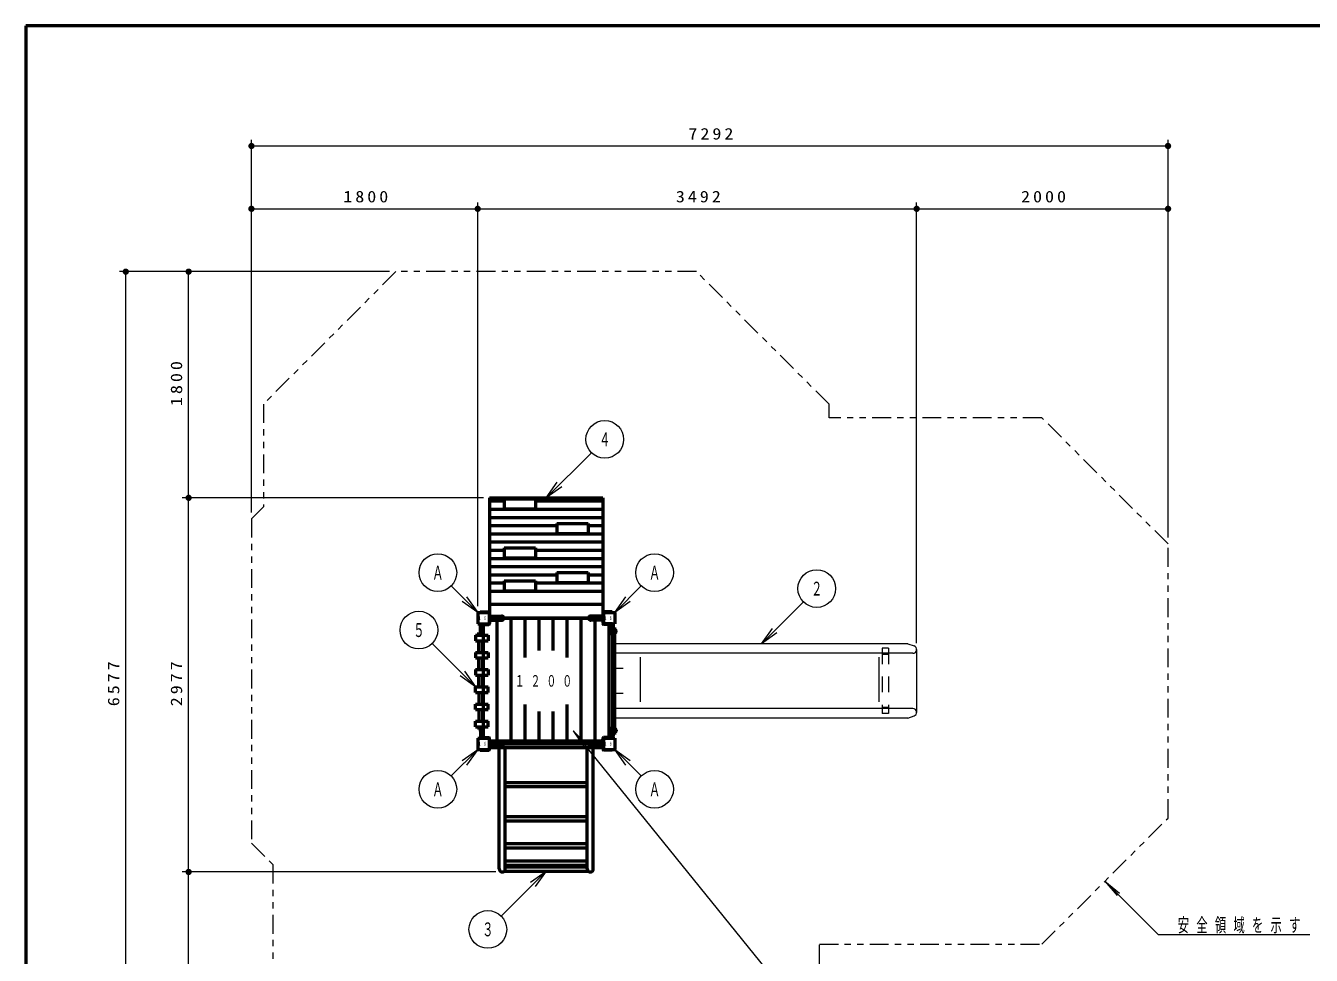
# Model space of a CAD drawing. Units: millimetres on the paper, scale 1:50. Extents: x -365 to 0, y -599 to 257.
# Drawn here: x -365 to -160.4, y 109 to 257 of the extents above; entities that cross this region are included whole.
import ezdxf
from ezdxf.enums import TextEntityAlignment as Align

# ---------------------------------------------------------------- set-up
doc = ezdxf.new("R2010")
doc.units = ezdxf.units.MM
for name, pattern in [('USER1', [4.5, 2.5, -2]), ('USER2', [6, 3, -1, 1, -1]), ('USER3', [8, 3, -1, 1, -1, 1, -1])]:
    doc.linetypes.add(name, pattern=pattern)
doc.layers.add('LY_1', color=7, linetype='Continuous', lineweight=13)
doc.styles.add('ＭＳ ゴシック', font='')
doc.styles.get('ＭＳ ゴシック').set_extended_font_data('MS Gothic')

# ---------------------------------------------------------------- blocks, each defined once
blk = doc.blocks.new('filled_dot')
at = {"color": 0, "linetype": 'Continuous', "lineweight": -2, "const_width": 1.25}
blk.add_lwpolyline([(-0.625, 0, 1), (0.625, 0, 1)], format="xyb", close=True, dxfattribs=at)

msp = doc.modelspace()

# ---------------------------------------------------------------- linework, layer by layer
at = {"layer": 'LY_1', "lineweight": 50}
for p, q in [((0, 257), (-365, 257)), ((-365, 257), (-365, 0))]:
    msp.add_line(p, q, dxfattribs=at)
at = {"layer": 'LY_1'}
for p, q in [((-329.079, 228.854), (-329.079, 238.854)), ((-329.079, 237.854), (-183.235, 237.854)), ((-183.235, 228.854), (-183.235, 238.854)), ((-329.079, 179.513), (-329.079, 228.854)), ((-329.079, 227.854), (-293.079, 227.854)), ((-293.079, 164.602), (-293.079, 228.854)), ((-293.079, 227.854), (-223.235, 227.854)), ((-223.235, 158.702), (-223.235, 228.854)), ((-223.235, 227.854), (-183.235, 227.854)), ((-183.235, 175.519), (-183.235, 228.854)), ((-307.091, 217.854), (-350.079, 217.854)), ((-349.079, 86.306), (-349.079, 217.854)), ((-307.091, 217.854), (-340.079, 217.854)), ((-339.079, 181.854), (-339.079, 217.854)), ((-282.179, 181.854), (-274.992, 189.041)), ((-282.179, 181.854), (-280.411, 184.329)), ((-282.179, 181.854), (-280.058, 183.975)), ((-279.704, 183.622), (-282.179, 181.854)), ((-339.542, 181.854), (-340.079, 181.854)), ((-292.179, 181.854), (-340.079, 181.854)), ((-339.079, 122.306), (-339.079, 181.854)), ((-293.079, 163.602), (-297.3, 167.823)), ((-271.279, 163.602), (-267.058, 167.823)), ((-293.079, 163.602), (-295.2, 165.723)), ((-294.847, 166.076), (-293.079, 163.602)), ((-271.279, 163.602), (-269.511, 166.076)), ((-271.279, 163.602), (-269.158, 165.723)), ((-293.079, 163.602), (-295.554, 165.369)), ((-268.804, 165.369), (-271.279, 163.602)), ((-247.935, 158.602), (-241.257, 165.28)), ((-247.935, 158.602), (-246.167, 161.076)), ((-247.935, 158.602), (-245.814, 160.723)), ((-245.46, 160.369), (-247.935, 158.602)), ((-293.411, 151.772), (-300.317, 158.678)), ((-271.235, 158.602), (-271.235, 146.802)), ((-224.635, 158.602), (-271.235, 158.602)), ((-224.635, 158.602), (-223.645, 158.271)), ((-223.235, 157.702), (-223.235, 147.702)), ((-223.835, 157.102), (-271.235, 157.102)), ((-267.235, 156.499), (-267.235, 149.365)), ((-229.235, 156.499), (-229.235, 149.365)), ((-293.411, 151.772), (-295.886, 153.539)), ((-293.411, 151.772), (-295.532, 153.893)), ((-295.179, 154.246), (-293.411, 151.772)), ((-223.835, 148.302), (-271.235, 148.302)), ((-224.635, 146.802), (-271.235, 146.802)), ((-224.635, 146.802), (-223.645, 147.133)), ((-277.866, 144.785), (-233.11, 89.379)), ((-277.866, 144.785), (-276.192, 142.296)), ((-277.866, 144.785), (-275.785, 142.624)), ((-293.079, 141.802), (-297.3, 137.58)), ((-295.554, 140.034), (-293.079, 141.802)), ((-293.079, 141.802), (-295.2, 139.68)), ((-293.079, 141.802), (-294.847, 139.327)), ((-269.511, 139.327), (-271.279, 141.802)), ((-271.279, 141.802), (-268.804, 140.034)), ((-271.279, 141.802), (-269.158, 139.68)), ((-271.279, 141.802), (-267.058, 137.58)), ((-290.179, 122.306), (-340.079, 122.306)), ((-290.179, 122.306), (-340.079, 122.306)), ((-339.079, 86.306), (-339.079, 122.306)), ((-282.179, 122.452), (-289.348, 115.283)), ((-284.654, 120.684), (-282.179, 122.452)), ((-282.179, 122.452), (-284.3, 120.33)), ((-282.179, 122.452), (-283.947, 119.977)), ((-184.785, 112.351), (-193.276, 120.843)), ((-193.276, 120.843), (-191.348, 118.545)), ((-193.276, 120.843), (-190.978, 118.915)), ((-184.785, 112.351), (-160.69, 112.351))]:
    msp.add_line(p, q, dxfattribs=at)
at = {"layer": 'LY_1', "linetype": 'USER3'}
for p, q in [((-306.091, 217.854), (-327.179, 196.766)), ((-258.267, 217.854), (-306.091, 217.854)), ((-237.179, 196.766), (-258.267, 217.854)), ((-327.179, 196.766), (-327.179, 180.413)), ((-237.179, 194.602), (-237.179, 196.766)), ((-203.318, 194.602), (-237.179, 194.602)), ((-183.235, 174.519), (-203.318, 194.602)), ((-327.179, 180.413), (-329.079, 178.513)), ((-329.079, 178.513), (-329.079, 126.89)), ((-183.235, 130.884), (-183.235, 174.519)), ((-203.318, 110.802), (-183.235, 130.884)), ((-329.079, 126.89), (-325.665, 123.476)), ((-325.665, 123.476), (-325.665, 107.679)), ((-238.693, 110.802), (-203.318, 110.802)), ((-238.693, 107.679), (-238.693, 110.802))]:
    msp.add_line(p, q, dxfattribs=at)
at = {"layer": 'LY_1', "color": 140, "lineweight": 50}
for p, q in [((-291.179, 181.854), (-273.179, 181.854)), ((-291.179, 181.854), (-291.179, 163.042)), ((-291.179, 181.359), (-288.879, 181.359)), ((-291.179, 180.048), (-273.179, 180.048)), ((-288.879, 181.701), (-283.879, 181.701)), ((-288.879, 181.701), (-288.879, 180.113)), ((-288.879, 180.113), (-283.879, 180.113)), ((-283.879, 181.701), (-283.879, 180.113)), ((-283.879, 181.359), (-273.179, 181.359)), ((-273.179, 181.854), (-273.179, 163.042)), ((-291.179, 178.743), (-273.179, 178.743)), ((-291.179, 177.439), (-280.479, 177.439)), ((-291.179, 176.134), (-273.179, 176.134)), ((-280.479, 177.786), (-275.479, 177.786)), ((-280.479, 177.786), (-280.479, 176.198)), ((-280.479, 176.198), (-275.479, 176.198)), ((-275.479, 177.786), (-275.479, 176.198)), ((-275.479, 177.439), (-273.179, 177.439)), ((-291.179, 174.829), (-273.179, 174.829)), ((-291.179, 173.524), (-288.879, 173.524)), ((-291.179, 172.219), (-273.179, 172.219)), ((-288.879, 173.871), (-288.879, 172.284)), ((-288.879, 173.871), (-283.879, 173.871)), ((-288.879, 172.284), (-283.879, 172.284)), ((-283.879, 173.871), (-283.879, 172.284)), ((-283.879, 173.524), (-273.179, 173.524)), ((-291.179, 170.914), (-273.179, 170.914)), ((-280.479, 169.957), (-280.479, 168.369)), ((-280.479, 169.957), (-275.479, 169.957)), ((-275.479, 169.957), (-275.479, 168.369)), ((-291.179, 169.609), (-280.479, 169.609)), ((-291.179, 168.304), (-288.879, 168.304)), ((-288.879, 168.652), (-288.879, 167.064)), ((-288.879, 168.652), (-283.879, 168.652)), ((-283.879, 168.652), (-283.879, 167.064)), ((-283.879, 168.304), (-273.179, 168.304)), ((-280.479, 168.369), (-275.479, 168.369)), ((-275.479, 169.609), (-273.179, 169.609)), ((-291.179, 166.984), (-273.179, 166.984)), ((-288.879, 167.064), (-283.879, 167.064)), ((-292.679, 163.692), (-291.309, 163.692)), ((-292.679, 163.692), (-292.679, 163.602)), ((-291.179, 164.932), (-273.179, 164.932)), ((-271.679, 163.692), (-273.049, 163.692)), ((-271.679, 163.692), (-271.679, 163.602)), ((-293.079, 163.602), (-293.079, 161.802)), ((-293.079, 163.602), (-291.279, 163.602)), ((-293.079, 161.802), (-291.279, 161.802)), ((-292.679, 161.712), (-292.679, 161.802)), ((-292.679, 161.712), (-291.309, 161.712)), ((-292.579, 161.602), (-292.643, 161.602)), ((-292.643, 160.402), (-292.643, 161.602)), ((-292.579, 160.402), (-292.579, 161.602)), ((-292.179, 143.602), (-292.179, 161.802)), ((-291.279, 163.602), (-291.279, 161.802)), ((-291.279, 162.702), (-273.079, 162.702)), ((-291.189, 163.572), (-291.189, 161.832)), ((-291.189, 163.042), (-289.279, 163.042)), ((-291.189, 162.362), (-289.279, 162.362)), ((-289.966, 142.702), (-289.966, 162.702)), ((-288.946, 162.772), (-275.412, 162.772)), ((-287.741, 142.702), (-287.741, 162.702)), ((-285.516, 156.425), (-285.516, 162.702)), ((-283.291, 157.576), (-283.291, 162.702)), ((-281.066, 157.576), (-281.066, 162.702)), ((-278.841, 156.425), (-278.841, 162.702)), ((-276.616, 142.702), (-276.616, 162.702)), ((-273.169, 163.042), (-275.079, 163.042)), ((-273.169, 162.362), (-275.079, 162.362)), ((-274.391, 142.702), (-274.391, 162.702)), ((-273.169, 163.572), (-273.169, 161.832)), ((-273.079, 163.602), (-273.079, 161.802)), ((-273.079, 163.602), (-271.279, 163.602)), ((-273.079, 161.802), (-271.279, 161.802)), ((-271.679, 161.712), (-273.049, 161.712)), ((-271.615, 161.802), (-272.779, 161.802)), ((-272.779, 161.802), (-272.779, 161.712)), ((-271.705, 161.712), (-272.779, 161.712)), ((-272.179, 143.602), (-272.179, 161.802)), ((-271.705, 160.002), (-271.705, 161.712)), ((-271.679, 161.712), (-271.679, 161.802)), ((-271.615, 160.002), (-271.615, 161.802)), ((-271.279, 163.602), (-271.279, 161.802)), ((-293.411, 159.992), (-293.411, 159.112)), ((-293.411, 159.992), (-291.411, 159.992)), ((-292.883, 159.992), (-292.883, 160.402)), ((-292.883, 160.402), (-292.339, 160.402)), ((-292.339, 159.992), (-292.339, 160.402)), ((-291.411, 159.992), (-291.411, 159.112)), ((-271.905, 160.682), (-271.905, 160.522)), ((-271.785, 160.782), (-271.805, 160.782)), ((-271.785, 160.422), (-271.805, 160.422)), ((-271.785, 160.418), (-271.785, 160.786)), ((-271.785, 160.786), (-271.735, 160.786)), ((-271.785, 160.782), (-271.785, 160.422)), ((-271.185, 160.702), (-271.785, 160.702)), ((-271.785, 160.615), (-271.735, 160.602)), ((-271.785, 160.602), (-271.735, 160.588)), ((-271.185, 160.502), (-271.785, 160.502)), ((-271.785, 160.418), (-271.735, 160.418)), ((-271.705, 160.812), (-271.735, 160.812)), ((-271.735, 160.812), (-271.735, 160.392)), ((-271.735, 160.418), (-271.735, 160.786)), ((-271.735, 160.392), (-271.705, 160.392)), ((-271.705, 160.812), (-271.705, 160.392)), ((-271.705, 160.002), (-271.615, 160.002)), ((-271.235, 161.202), (-271.615, 161.202)), ((-271.615, 161.202), (-271.615, 144.202)), ((-271.393, 160.717), (-271.383, 160.727)), ((-271.393, 160.487), (-271.393, 160.717)), ((-271.383, 160.477), (-271.393, 160.487)), ((-271.205, 160.727), (-271.383, 160.727)), ((-271.205, 160.477), (-271.383, 160.477)), ((-271.235, 144.202), (-271.235, 161.202)), ((-271.235, 160.842), (-271.185, 160.842)), ((-271.235, 160.362), (-271.235, 160.842)), ((-271.185, 160.362), (-271.235, 160.362)), ((-271.185, 160.842), (-271.185, 160.362)), ((-271.185, 160.412), (-271.185, 160.792)), ((-271.185, 160.702), (-271.185, 160.502)), ((-271.053, 160.492), (-271.053, 160.712)), ((-293.411, 159.112), (-291.411, 159.112)), ((-292.883, 157.252), (-292.883, 159.112)), ((-292.339, 157.252), (-292.339, 159.112)), ((-293.411, 157.252), (-293.411, 156.372)), ((-293.411, 157.252), (-291.411, 157.252)), ((-293.411, 156.372), (-291.411, 156.372)), ((-292.883, 154.512), (-292.883, 156.372)), ((-292.339, 154.512), (-292.339, 156.372)), ((-291.411, 157.252), (-291.411, 156.372)), ((-293.411, 154.512), (-291.411, 154.512)), ((-293.411, 154.512), (-293.411, 153.632)), ((-293.411, 153.632), (-291.411, 153.632)), ((-292.883, 151.772), (-292.883, 153.632)), ((-292.339, 151.772), (-292.339, 153.632)), ((-291.411, 154.512), (-291.411, 153.632)), ((-293.411, 151.772), (-291.411, 151.772)), ((-293.411, 150.892), (-293.411, 151.772)), ((-291.411, 150.892), (-291.411, 151.772)), ((-293.411, 150.892), (-291.411, 150.892)), ((-292.883, 150.892), (-292.883, 149.032)), ((-292.339, 150.892), (-292.339, 149.032)), ((-293.411, 148.152), (-293.411, 149.032)), ((-293.411, 149.032), (-291.411, 149.032)), ((-293.411, 148.152), (-291.411, 148.152)), ((-292.883, 148.152), (-292.883, 146.292)), ((-292.339, 148.152), (-292.339, 146.292)), ((-291.411, 148.152), (-291.411, 149.032)), ((-285.516, 142.702), (-285.516, 148.979)), ((-283.291, 142.702), (-283.291, 147.827)), ((-281.066, 142.702), (-281.066, 147.827)), ((-278.841, 142.702), (-278.841, 148.979)), ((-293.411, 145.412), (-293.411, 146.292)), ((-293.411, 146.292), (-291.411, 146.292)), ((-293.411, 145.412), (-291.411, 145.412)), ((-292.883, 145.412), (-292.883, 145.002)), ((-292.339, 145.412), (-292.339, 145.002)), ((-291.411, 145.412), (-291.411, 146.292)), ((-271.705, 145.402), (-271.705, 143.692)), ((-271.705, 145.402), (-271.615, 145.402)), ((-271.615, 145.402), (-271.615, 143.602)), ((-293.079, 143.602), (-293.079, 141.802)), ((-293.079, 143.602), (-291.279, 143.602)), ((-292.883, 145.002), (-292.339, 145.002)), ((-292.679, 143.692), (-292.679, 143.602)), ((-292.679, 143.692), (-291.309, 143.692)), ((-292.643, 145.002), (-292.643, 143.802)), ((-292.579, 143.802), (-292.643, 143.802)), ((-292.579, 145.002), (-292.579, 143.802)), ((-291.279, 143.602), (-291.279, 141.802)), ((-291.189, 141.832), (-291.189, 143.572)), ((-273.169, 141.832), (-273.169, 143.572)), ((-273.079, 143.602), (-273.079, 141.802)), ((-273.079, 143.602), (-271.279, 143.602)), ((-271.679, 143.692), (-273.049, 143.692)), ((-271.705, 143.692), (-272.779, 143.692)), ((-272.779, 143.602), (-272.779, 143.692)), ((-271.615, 143.602), (-272.779, 143.602)), ((-271.905, 144.722), (-271.905, 144.882)), ((-271.785, 144.982), (-271.805, 144.982)), ((-271.785, 144.622), (-271.805, 144.622)), ((-271.785, 144.986), (-271.785, 144.618)), ((-271.785, 144.986), (-271.735, 144.986)), ((-271.785, 144.622), (-271.785, 144.982)), ((-271.185, 144.902), (-271.785, 144.902)), ((-271.785, 144.802), (-271.735, 144.815)), ((-271.785, 144.788), (-271.735, 144.802)), ((-271.185, 144.702), (-271.785, 144.702)), ((-271.785, 144.618), (-271.735, 144.618)), ((-271.735, 145.012), (-271.705, 145.012)), ((-271.735, 144.592), (-271.735, 145.012)), ((-271.735, 144.986), (-271.735, 144.618)), ((-271.705, 144.592), (-271.735, 144.592)), ((-271.705, 144.592), (-271.705, 145.012)), ((-271.679, 143.692), (-271.679, 143.602)), ((-271.615, 144.202), (-271.235, 144.202)), ((-271.383, 144.927), (-271.393, 144.917)), ((-271.393, 144.917), (-271.393, 144.687)), ((-271.393, 144.687), (-271.383, 144.677)), ((-271.205, 144.927), (-271.383, 144.927)), ((-271.205, 144.677), (-271.383, 144.677)), ((-271.279, 143.602), (-271.279, 141.802)), ((-271.235, 145.042), (-271.235, 144.562)), ((-271.185, 145.042), (-271.235, 145.042)), ((-271.235, 144.562), (-271.185, 144.562)), ((-271.185, 144.562), (-271.185, 145.042)), ((-271.185, 144.992), (-271.185, 144.612)), ((-271.185, 144.702), (-271.185, 144.902)), ((-271.053, 144.912), (-271.053, 144.692)), ((-293.079, 141.802), (-291.279, 141.802)), ((-292.679, 141.712), (-292.679, 141.802)), ((-292.679, 141.712), (-291.309, 141.712)), ((-291.279, 142.702), (-273.079, 142.702)), ((-291.189, 143.178), (-273.169, 143.178)), ((-291.189, 143.042), (-289.279, 143.042)), ((-291.189, 142.362), (-289.279, 142.362)), ((-291.189, 142.138), (-273.169, 142.138)), ((-289.665, 122.792), (-289.665, 142.138)), ((-288.693, 122.792), (-288.693, 142.138)), ((-275.665, 122.792), (-275.665, 142.138)), ((-273.169, 143.042), (-275.079, 143.042)), ((-273.169, 142.362), (-275.079, 142.362)), ((-274.693, 122.792), (-274.693, 142.138)), ((-273.079, 141.802), (-271.279, 141.802)), ((-271.679, 141.712), (-273.049, 141.712)), ((-271.679, 141.712), (-271.679, 141.802)), ((-288.693, 136.564), (-275.665, 136.564)), ((-288.693, 135.884), (-275.665, 135.884)), ((-288.693, 131.145), (-275.665, 131.145)), ((-288.693, 130.465), (-275.665, 130.465)), ((-288.693, 126.844), (-275.665, 126.844)), ((-288.693, 126.164), (-275.665, 126.164)), ((-288.693, 124.083), (-275.665, 124.083)), ((-288.693, 123.403), (-275.665, 123.403)), ((-288.693, 123.132), (-275.665, 123.132)), ((-288.832, 122.452), (-275.526, 122.452))]:
    msp.add_line(p, q, dxfattribs=at)
at = {"layer": 'LY_1', "linetype": 'USER1'}
for p, q in [((-271.133, 160.702), (-271.393, 160.702)), ((-271.124, 160.687), (-271.393, 160.687)), ((-271.124, 160.517), (-271.393, 160.517)), ((-271.133, 160.502), (-271.393, 160.502)), ((-271.185, 160.732), (-271.235, 160.732)), ((-271.185, 160.472), (-271.235, 160.472)), ((-271.133, 160.702), (-271.121, 160.682)), ((-271.133, 160.502), (-271.121, 160.522)), ((-271.121, 160.522), (-271.121, 160.682)), ((-271.121, 160.682), (-271.053, 160.682)), ((-271.121, 160.602), (-271.053, 160.602)), ((-271.121, 160.522), (-271.053, 160.522)), ((-227.735, 157.902), (-228.735, 157.902)), ((-228.735, 157.902), (-228.735, 147.502)), ((-227.735, 157.902), (-227.735, 147.502)), ((-227.735, 156.902), (-228.735, 156.902)), ((-227.735, 148.502), (-228.735, 148.502)), ((-227.735, 147.502), (-228.735, 147.502)), ((-271.133, 144.902), (-271.393, 144.902)), ((-271.124, 144.887), (-271.393, 144.887)), ((-271.124, 144.717), (-271.393, 144.717)), ((-271.133, 144.702), (-271.393, 144.702)), ((-271.185, 144.932), (-271.235, 144.932)), ((-271.185, 144.672), (-271.235, 144.672)), ((-271.133, 144.902), (-271.121, 144.882)), ((-271.133, 144.702), (-271.121, 144.722)), ((-271.121, 144.882), (-271.121, 144.722)), ((-271.121, 144.882), (-271.053, 144.882)), ((-271.121, 144.802), (-271.053, 144.802)), ((-271.121, 144.722), (-271.053, 144.722))]:
    msp.add_line(p, q, dxfattribs=at)
at = {"layer": 'LY_1', "linetype": 'USER2'}
for p, q in [((-269.941, 154.702), (-271.693, 154.702)), ((-269.941, 150.702), (-271.693, 150.702))]:
    msp.add_line(p, q, dxfattribs=at)
at = {"layer": 'LY_1'}
for centre in [(-272.871, 191.162), (-299.421, 169.944), (-264.937, 169.944), (-239.135, 167.401), (-302.439, 160.799), (-299.421, 135.459), (-264.937, 135.459), (-291.469, 113.161)]:
    msp.add_circle(centre, 3, dxfattribs=at)
at = {"layer": 'LY_1', "color": 140, "lineweight": 50}
for centre, radius, start, end in [((-291.309, 163.572), 0.12, 0, 90), ((-273.049, 163.572), 0.12, 90, 180), ((-291.309, 161.832), 0.12, 270, 0), ((-289.279, 162.702), 0.34, 270, 90), ((-275.079, 162.702), 0.34, 90, 270), ((-273.049, 161.832), 0.12, 180, 270), ((-271.805, 160.682), 0.1, 90, 180), ((-271.805, 160.522), 0.1, 180, 270), ((-271.205, 160.747), 0.02, 270, 0), ((-271.205, 160.457), 0.02, 0, 90), ((-271.165, 160.792), 0.02, 67.69719, 180), ((-271.165, 160.412), 0.02, 180, 292.30281), ((-271.233, 160.625), 0.2, 25.63725, 67.69719), ((-271.233, 160.578), 0.2, 292.30281, 334.36275), ((-291.309, 143.572), 0.12, 0, 90), ((-273.049, 143.572), 0.12, 90, 180), ((-271.805, 144.882), 0.1, 90, 180), ((-271.805, 144.722), 0.1, 180, 270), ((-271.205, 144.947), 0.02, 270, 0), ((-271.205, 144.657), 0.02, 0, 90), ((-271.165, 144.992), 0.02, 67.69719, 180), ((-271.165, 144.612), 0.02, 180, 292.30281), ((-271.233, 144.825), 0.2, 25.63725, 67.69719), ((-271.233, 144.778), 0.2, 292.30281, 334.36275), ((-291.309, 141.832), 0.12, 270, 0), ((-289.279, 142.702), 0.34, 270, 90), ((-275.079, 142.702), 0.34, 90, 270), ((-273.049, 141.832), 0.12, 180, 270), ((-289.179, 122.792), 0.486, 180, 0), ((-275.179, 122.792), 0.486, 180, 0)]:
    msp.add_arc(centre, radius, start, end, dxfattribs=at)
at = {"layer": 'LY_1'}
for centre, start, end in [((-223.835, 157.702), 270, 71.51934), ((-223.835, 147.702), 288.48066, 90)]:
    msp.add_arc(centre, 0.6, start, end, dxfattribs=at)

# ---------------------------------------------------------------- block references
at = {"layer": 'LY_1', "xscale": 0.4, "yscale": 0.4}
for p in [(-329.079, 237.854), (-329.079, 227.854), (-293.079, 227.854), (-223.235, 227.854)]:
    msp.add_blockref('filled_dot', p, dxfattribs=at)
for p, rotation in [((-183.235, 237.854), 180), ((-293.079, 227.854), 180), ((-223.235, 227.854), 180), ((-183.235, 227.854), 180), ((-349.079, 217.854), 270), ((-339.079, 217.854), 270), ((-339.079, 181.854), 270), ((-339.079, 181.854), 90), ((-339.079, 122.306), 270), ((-339.079, 122.306), 90)]:
    msp.add_blockref('filled_dot', p, dxfattribs=dict(at, rotation=rotation))

# ---------------------------------------------------------------- texts
at = {"layer": 'LY_1', "style": 'ＭＳ ゴシック', "width": 0.6}
for s, p in [('４', (-272.871, 191.162)), ('Ａ', (-299.421, 169.944)), ('Ａ', (-264.937, 169.944)), ('２', (-239.135, 167.401)), ('５', (-302.439, 160.799)), ('Ａ', (-299.421, 135.459)), ('Ａ', (-264.937, 135.459)), ('３', (-291.469, 113.161))]:
    msp.add_text(s, height=2.199, dxfattribs=at).set_placement(p, align=Align.MIDDLE_CENTER)
at = {"layer": 'LY_1', "style": 'ＭＳ ゴシック'}
for s, insert, char_height, attachment_point in [('\\T1.33;\\W1.15;7292', (-255.74, 238.854), 1.833, 8), ('\\T1.33;\\W1.15;1800', (-310.658, 228.854), 1.833, 8), ('\\T1.33;\\W1.15;3492', (-257.74, 228.854), 1.833, 8), ('\\T1.33;\\W1.15;2000', (-202.812, 228.854), 1.833, 8), ('\\T1.64;\\W0.6;１６', (-292.979, 162.702), 0.5865, 4), ('\\T1.64;\\W0.6;１６', (-272.979, 162.702), 0.5865, 4), ('\\T1.64;\\W0.6;１２００', (-287.179, 152.702), 1.833, 4), ('\\T1.64;\\W0.6;１６', (-292.979, 142.702), 0.5865, 4), ('\\T1.64;\\W0.6;１６', (-272.979, 142.702), 0.5865, 4), ('\\T1.64;\\W0.6;安全領域を示す', (-181.69, 112.501), 2.199, 7)]:
    msp.add_mtext(s, dxfattribs=dict(at, insert=insert, char_height=char_height, attachment_point=attachment_point))
at = {"layer": 'LY_1', "char_height": 1.833, "attachment_point": 8, "rotation": 90, "style": 'ＭＳ ゴシック'}
for s, insert in [('\\T1.33;\\W1.15;1800', (-340.079, 200.275)), ('\\T1.33;\\W1.15;6577', (-350.079, 152.496)), ('\\T1.33;\\W1.15;2977', (-340.079, 152.496))]:
    msp.add_mtext(s, dxfattribs=dict(at, insert=insert))

doc.saveas('drawing.dxf')
